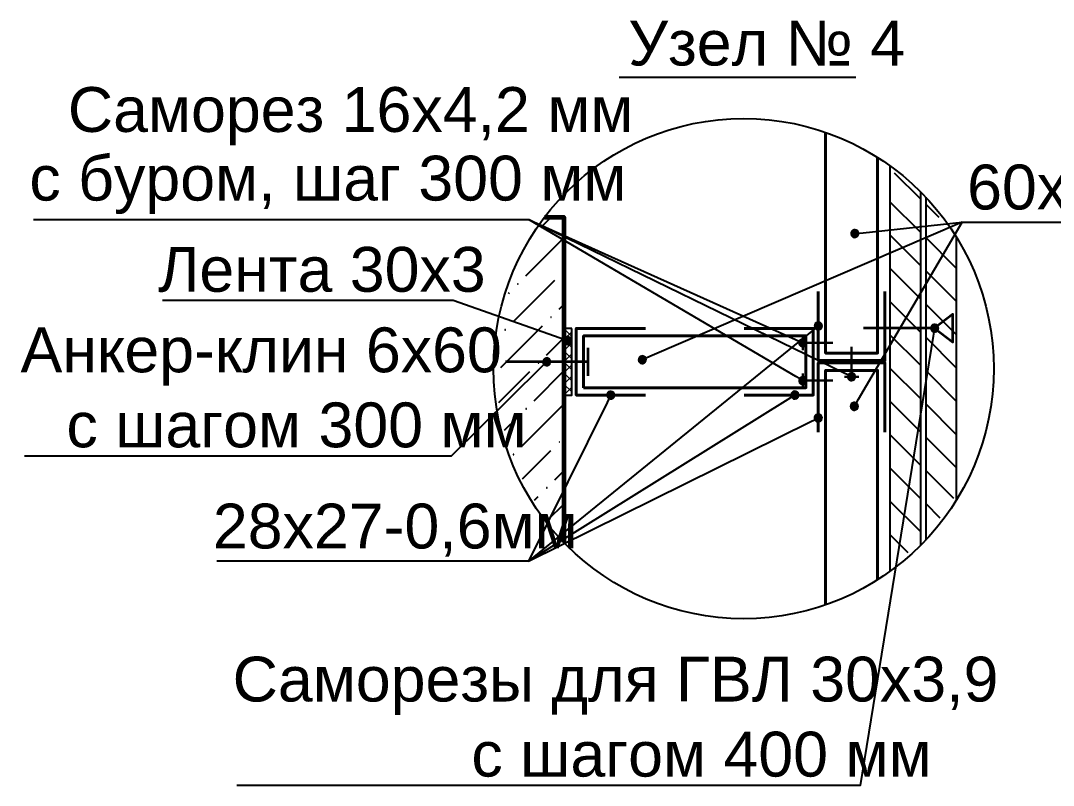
# Model space of a CAD drawing. Header units: millimetres. Extents: x 0 to 146, y 0 to 23.
# Drawn here: x 43.252 to 46.705, y 6.219 to 8.776 of the extents above; entities that cross this region are included whole.
import ezdxf

# ---------------------------------------------------------------- set-up
doc = ezdxf.new("R2010")
doc.units = ezdxf.units.MM
doc.layers.add('PDF _0', color=7, linetype='Continuous')
doc.layers.add('PDF _Текст', color=7, linetype='Continuous')
doc.styles.add('PDF GOST Common-Identity-H', font='arial.ttf')

msp = doc.modelspace()

# ---------------------------------------------------------------- linework, layer by layer
at = {"layer": 'PDF _0', "lineweight": 25}
for points in [[(45.2531, 8.5868), (46.0442, 8.5868)], [(46.1584, 8.2907), (46.1584, 6.9339)], [(46.2616, 8.1785), (46.1743, 8.2658)], [(46.2616, 7.0219), (46.2616, 8.2027)], [(46.2781, 8.1857), (46.2781, 7.0389)], [(46.2616, 8.0673), (46.1584, 8.1705)], [(46.3228, 8.1173), (46.2781, 8.162)], [(44.9913, 8.0838), (45.0258, 8.1183)], [(46.018, 7.5911), (46.0056, 7.5971), (44.9519, 8.1097), (44.9244, 8.1097), (43.2947, 8.1097)], [(45.8556, 7.579), (45.8438, 7.586), (44.9519, 8.1097), (45.8424, 7.7096), (45.8549, 7.704)], [(44.9408, 7.9221), (45.0682, 8.0495)], [(46.2616, 7.956), (46.1584, 8.0593)], [(46.3814, 7.9475), (46.2781, 8.0508)], [(46.3814, 7.1736), (46.3814, 8.051)], [(46.2616, 7.8448), (46.1584, 7.948)], [(44.8991, 7.7691), (45.0381, 7.9082)], [(46.3814, 7.8363), (46.2781, 7.9395)], [(44.8827, 7.864), (44.8852, 7.8664)], [(45.052, 7.8108), (45.0682, 7.827)], [(46.2616, 7.7335), (46.1584, 7.8368)], [(46.3814, 7.725), (46.2781, 7.8283)], [(44.8574, 7.6161), (44.9964, 7.7552)], [(46.3057, 7.7339), (46.3035, 7.7203), (46.0594, 6.2186), (46.0318, 6.2186), (43.9744, 6.2186)], [(45.0103, 7.6578), (45.0682, 7.7157)], [(46.2616, 7.6223), (46.1584, 7.7255)], [(46.3814, 7.6138), (46.2781, 7.717)], [(45.0011, 7.6255), (44.9913, 7.6159), (44.6915, 7.3197), (44.664, 7.3197), (43.2651, 7.3197)], [(44.8513, 7.4988), (44.9547, 7.6022)], [(44.9686, 7.5049), (45.0682, 7.6045)], [(46.2616, 7.511), (46.1584, 7.6143)], [(46.3814, 7.5025), (46.2781, 7.6058)], [(46.2616, 7.3998), (46.1584, 7.503)], [(46.3814, 7.3913), (46.2781, 7.4945)], [(44.9269, 7.3519), (45.0659, 7.491)], [(44.8696, 7.4059), (44.913, 7.4493)], [(46.2616, 7.2885), (46.1584, 7.3918)], [(46.3814, 7.28), (46.2781, 7.3833)], [(44.9302, 7.2439), (45.0242, 7.338)], [(45.0381, 7.2407), (45.0682, 7.2707)], [(46.2616, 7.1773), (46.1584, 7.2805)], [(46.3719, 7.1782), (46.2781, 7.272)], [(44.9702, 7.1727), (44.9825, 7.185)], [(45.0159, 7.1072), (45.0682, 7.1595)], [(46.2616, 7.066), (46.1584, 7.1693)], [(46.3266, 7.1122), (46.2781, 7.1608)], [(45.0671, 7.0471), (45.0682, 7.0482)], [(46.2198, 6.9966), (46.1584, 7.058)]]:
    msp.add_lwpolyline(points, dxfattribs=at)
at = {"layer": 'PDF _0', "color": 5, "lineweight": 40}
for points in [[(46.1171, 8.3186), (46.1171, 7.6641), (45.9436, 7.6641), (45.9436, 8.4023)], [(45.9436, 6.8223), (45.9436, 7.6063), (46.1171, 7.6063), (46.1171, 6.9059)]]:
    msp.add_lwpolyline(points, dxfattribs=at)
at = {"layer": 'PDF _0', "lineweight": 60}
msp.add_lwpolyline([(45.0035, 8.1183), (45.0682, 8.1183), (45.0682, 7.0309)], dxfattribs=at)
at = {"layer": 'PDF _0', "color": 5, "lineweight": 25}
for points in [[(46.0549, 8.0654), (46.0686, 8.0668), (46.3999, 8.1023), (45.356, 7.653), (45.3433, 7.6475)], [(46.0462, 7.498), (46.0532, 7.5099), (46.3999, 8.1023), (46.4274, 8.1023), (47.4419, 8.1023)]]:
    msp.add_lwpolyline(points, dxfattribs=at)
at = {"layer": 'PDF _0', "color": 5, "lineweight": 0}
for points in [[(46.0278, 8.0672), (46.0275, 8.0624), (46.0412, 8.0639)], [(46.0275, 8.0624), (46.0288, 8.0578), (46.0412, 8.0639)], [(46.0298, 8.0716), (46.0278, 8.0672), (46.0412, 8.0639)], [(46.0288, 8.0578), (46.0317, 8.054), (46.0412, 8.0639)], [(46.0331, 8.075), (46.0298, 8.0716), (46.0412, 8.0639)], [(46.0317, 8.054), (46.0356, 8.0513), (46.0412, 8.0639)], [(46.0374, 8.0771), (46.0331, 8.075), (46.0412, 8.0639)], [(46.0356, 8.0513), (46.0403, 8.0502), (46.0412, 8.0639)], [(46.0421, 8.0776), (46.0374, 8.0771), (46.0412, 8.0639)], [(46.0403, 8.0502), (46.045, 8.0507), (46.0412, 8.0639)], [(46.0468, 8.0765), (46.0421, 8.0776), (46.0412, 8.0639)], [(46.0507, 8.0738), (46.0468, 8.0765), (46.0412, 8.0639)], [(46.0536, 8.0699), (46.0507, 8.0738), (46.0412, 8.0639)], [(46.0549, 8.0654), (46.0536, 8.0699), (46.0412, 8.0639)], [(46.0546, 8.0606), (46.0549, 8.0654), (46.0412, 8.0639)], [(46.045, 8.0507), (46.0493, 8.0528), (46.0412, 8.0639)], [(46.0493, 8.0528), (46.0526, 8.0562), (46.0412, 8.0639)], [(46.0526, 8.0562), (46.0546, 8.0606), (46.0412, 8.0639)], [(45.3175, 7.6461), (45.3169, 7.6413), (45.3307, 7.6421)], [(45.3169, 7.6413), (45.318, 7.6366), (45.3307, 7.6421)], [(45.3196, 7.6503), (45.3175, 7.6461), (45.3307, 7.6421)], [(45.318, 7.6366), (45.3206, 7.6327), (45.3307, 7.6421)], [(45.3231, 7.6536), (45.3196, 7.6503), (45.3307, 7.6421)], [(45.3206, 7.6327), (45.3245, 7.6298), (45.3307, 7.6421)], [(45.3275, 7.6555), (45.3231, 7.6536), (45.3307, 7.6421)], [(45.3245, 7.6298), (45.3291, 7.6284), (45.3307, 7.6421)], [(45.3323, 7.6558), (45.3275, 7.6555), (45.3307, 7.6421)], [(45.3291, 7.6284), (45.3338, 7.6287), (45.3307, 7.6421)], [(45.3369, 7.6544), (45.3323, 7.6558), (45.3307, 7.6421)], [(45.3407, 7.6515), (45.3369, 7.6544), (45.3307, 7.6421)], [(45.3433, 7.6475), (45.3407, 7.6515), (45.3307, 7.6421)], [(45.3444, 7.6429), (45.3433, 7.6475), (45.3307, 7.6421)], [(45.3438, 7.6381), (45.3444, 7.6429), (45.3307, 7.6421)], [(45.3338, 7.6287), (45.3382, 7.6306), (45.3307, 7.6421)], [(45.3382, 7.6306), (45.3417, 7.6339), (45.3307, 7.6421)], [(45.3417, 7.6339), (45.3438, 7.6381), (45.3307, 7.6421)], [(46.0288, 7.4951), (46.0263, 7.4909), (46.0392, 7.4862)], [(46.0324, 7.4981), (46.0288, 7.4951), (46.0392, 7.4862)], [(46.0369, 7.4997), (46.0324, 7.4981), (46.0392, 7.4862)], [(46.0417, 7.4997), (46.0369, 7.4997), (46.0392, 7.4862)], [(46.0462, 7.498), (46.0417, 7.4997), (46.0392, 7.4862)], [(46.0498, 7.4949), (46.0462, 7.498), (46.0392, 7.4862)], [(46.0522, 7.4908), (46.0498, 7.4949), (46.0392, 7.4862)], [(46.0263, 7.4909), (46.0255, 7.4862), (46.0392, 7.4862)], [(46.0255, 7.4862), (46.0263, 7.4815), (46.0392, 7.4862)], [(46.0263, 7.4815), (46.0286, 7.4774), (46.0392, 7.4862)], [(46.0286, 7.4774), (46.0323, 7.4743), (46.0392, 7.4862)], [(46.0323, 7.4743), (46.0368, 7.4726), (46.0392, 7.4862)], [(46.0368, 7.4726), (46.0416, 7.4726), (46.0392, 7.4862)], [(46.053, 7.4861), (46.0522, 7.4908), (46.0392, 7.4862)], [(46.0416, 7.4726), (46.0461, 7.4742), (46.0392, 7.4862)], [(46.0461, 7.4742), (46.0497, 7.4772), (46.0392, 7.4862)], [(46.0497, 7.4772), (46.0522, 7.4814), (46.0392, 7.4862)], [(46.0522, 7.4814), (46.053, 7.4861), (46.0392, 7.4862)]]:
    msp.add_lwpolyline(points, close=True, dxfattribs=at)
at = {"layer": 'PDF _0', "lineweight": 5}
for points in [[(45.0659, 7.936), (45.0679, 7.936), (45.0679, 7.938), (45.0659, 7.938)], [(44.913, 7.8943), (44.915, 7.8943), (44.915, 7.8963), (44.913, 7.8963)], [(45.0242, 7.783), (45.0262, 7.783), (45.0262, 7.785), (45.0242, 7.785)], [(44.8713, 7.7413), (44.8733, 7.7413), (44.8733, 7.7433), (44.8713, 7.7433)], [(44.9825, 7.63), (44.9845, 7.63), (44.9845, 7.632), (44.9825, 7.632)], [(44.9408, 7.4771), (44.9428, 7.4771), (44.9428, 7.4791), (44.9408, 7.4791)], [(45.052, 7.3658), (45.054, 7.3658), (45.054, 7.3678), (45.052, 7.3678)], [(44.8991, 7.3241), (44.9011, 7.3241), (44.9011, 7.3261), (44.8991, 7.3261)], [(45.0103, 7.2128), (45.0123, 7.2128), (45.0123, 7.2148), (45.0103, 7.2148)]]:
    msp.add_lwpolyline(points, close=True, dxfattribs=at)
at = {"layer": 'PDF _0', "color": 6, "lineweight": 25}
msp.add_lwpolyline([(45.0692, 7.7099), (45.0562, 7.7145), (44.6978, 7.8399), (44.6703, 7.8399), (43.7257, 7.8399)], dxfattribs=at)
at = {"layer": 'PDF _0', "color": 1, "lineweight": 40}
for points in [[(45.9189, 7.8706), (45.9189, 7.6393), (46.1419, 7.6393), (46.1419, 7.8706)], [(45.3407, 7.5237), (45.1095, 7.5237), (45.1095, 7.7467), (45.3407, 7.7467)], [(45.6711, 7.5237), (45.9023, 7.5237), (45.9023, 7.7467), (45.6711, 7.7467)], [(45.9189, 7.3998), (45.9189, 7.6311), (46.1419, 7.6311), (46.1419, 7.3998)]]:
    msp.add_lwpolyline(points, dxfattribs=at)
at = {"layer": 'PDF _0', "lineweight": 35}
for points in [[(46.3079, 7.7475), (46.3693, 7.7008), (46.3693, 7.7941), (46.3079, 7.7475), (46.0706, 7.7475)], [(45.1489, 7.6818), (45.1489, 7.5886)], [(45.1489, 7.6352), (44.8728, 7.6352)]]:
    msp.add_lwpolyline(points, dxfattribs=at)
at = {"layer": 'PDF _0', "color": 1, "lineweight": 25}
for points in [[(45.9082, 7.7463), (45.8975, 7.7376), (44.9502, 6.9685), (44.9226, 6.9685), (43.9082, 6.9685)], [(45.829, 7.5164), (45.8173, 7.5091), (44.9502, 6.9685)], [(45.219, 7.5114), (45.2129, 7.499), (44.9502, 6.9685), (45.8942, 7.4351), (45.9065, 7.4412)]]:
    msp.add_lwpolyline(points, dxfattribs=at)
at = {"layer": 'PDF _0', "lineweight": 25}
msp.add_lwpolyline([(45.0949, 7.7467), (45.0682, 7.7467), (45.0682, 7.5237), (45.0949, 7.5237)], close=True, dxfattribs=at)
at = {"layer": 'PDF _0', "color": 6, "lineweight": 20}
for points in [[(45.0949, 7.7195), (45.0682, 7.7462), (45.0687, 7.7467)], [(45.0949, 7.6824), (45.0682, 7.7091), (45.0949, 7.7358)], [(45.0949, 7.6453), (45.0682, 7.672), (45.0949, 7.6988)], [(45.0949, 7.6082), (45.0682, 7.635), (45.0949, 7.6617)], [(45.0949, 7.5712), (45.0682, 7.5979), (45.0949, 7.6246)], [(45.0949, 7.5341), (45.0682, 7.5608), (45.0949, 7.5875)], [(45.0682, 7.5237), (45.0949, 7.5504)]]:
    msp.add_lwpolyline(points, dxfattribs=at)
at = {"layer": 'PDF _0', "color": 1, "lineweight": 0}
for points in [[(45.906, 7.7599), (45.9051, 7.7552), (45.9189, 7.755)], [(45.9051, 7.7552), (45.9059, 7.7505), (45.9189, 7.755)], [(45.9059, 7.7505), (45.9082, 7.7463), (45.9189, 7.755)], [(45.9085, 7.764), (45.906, 7.7599), (45.9189, 7.755)], [(45.9082, 7.7463), (45.9118, 7.7431), (45.9189, 7.755)], [(45.9122, 7.767), (45.9085, 7.764), (45.9189, 7.755)], [(45.9118, 7.7431), (45.9163, 7.7414), (45.9189, 7.755)], [(45.9167, 7.7685), (45.9122, 7.767), (45.9189, 7.755)], [(45.9163, 7.7414), (45.921, 7.7414), (45.9189, 7.755)], [(45.9215, 7.7685), (45.9167, 7.7685), (45.9189, 7.755)], [(45.9259, 7.7668), (45.9215, 7.7685), (45.9189, 7.755)], [(45.9296, 7.7636), (45.9259, 7.7668), (45.9189, 7.755)], [(45.9319, 7.7595), (45.9296, 7.7636), (45.9189, 7.755)], [(45.9326, 7.7547), (45.9319, 7.7595), (45.9189, 7.755)], [(45.921, 7.7414), (45.9256, 7.7429), (45.9189, 7.755)], [(45.9256, 7.7429), (45.9293, 7.7459), (45.9189, 7.755)], [(45.9293, 7.7459), (45.9317, 7.75), (45.9189, 7.755)], [(45.9317, 7.75), (45.9326, 7.7547), (45.9189, 7.755)], [(45.214, 7.5319), (45.2119, 7.5276), (45.2251, 7.5237)], [(45.2175, 7.5352), (45.214, 7.5319), (45.2251, 7.5237)], [(45.2219, 7.5371), (45.2175, 7.5352), (45.2251, 7.5237)], [(45.2266, 7.5374), (45.2219, 7.5371), (45.2251, 7.5237)], [(45.2312, 7.536), (45.2266, 7.5374), (45.2251, 7.5237)], [(45.2351, 7.5332), (45.2312, 7.536), (45.2251, 7.5237)], [(45.2377, 7.5292), (45.2351, 7.5332), (45.2251, 7.5237)], [(45.2389, 7.5246), (45.2377, 7.5292), (45.2251, 7.5237)], [(45.8285, 7.5302), (45.827, 7.5256), (45.8407, 7.5237)], [(45.8315, 7.5339), (45.8285, 7.5302), (45.8407, 7.5237)], [(45.8355, 7.5365), (45.8315, 7.5339), (45.8407, 7.5237)], [(45.8402, 7.5375), (45.8355, 7.5365), (45.8407, 7.5237)], [(45.8449, 7.5368), (45.8402, 7.5375), (45.8407, 7.5237)], [(45.8492, 7.5345), (45.8449, 7.5368), (45.8407, 7.5237)], [(45.8524, 7.531), (45.8492, 7.5345), (45.8407, 7.5237)], [(45.8541, 7.5266), (45.8524, 7.531), (45.8407, 7.5237)], [(45.2119, 7.5276), (45.2114, 7.5228), (45.2251, 7.5237)], [(45.2114, 7.5228), (45.2125, 7.5182), (45.2251, 7.5237)], [(45.2125, 7.5182), (45.2152, 7.5142), (45.2251, 7.5237)], [(45.2152, 7.5142), (45.219, 7.5114), (45.2251, 7.5237)], [(45.219, 7.5114), (45.2236, 7.51), (45.2251, 7.5237)], [(45.2236, 7.51), (45.2284, 7.5103), (45.2251, 7.5237)], [(45.2383, 7.5198), (45.2389, 7.5246), (45.2251, 7.5237)], [(45.2284, 7.5103), (45.2327, 7.5122), (45.2251, 7.5237)], [(45.2327, 7.5122), (45.2362, 7.5155), (45.2251, 7.5237)], [(45.2362, 7.5155), (45.2383, 7.5198), (45.2251, 7.5237)], [(45.827, 7.5256), (45.8272, 7.5209), (45.8407, 7.5237)], [(45.8272, 7.5209), (45.829, 7.5164), (45.8407, 7.5237)], [(45.829, 7.5164), (45.8322, 7.5129), (45.8407, 7.5237)], [(45.8322, 7.5129), (45.8364, 7.5106), (45.8407, 7.5237)], [(45.8364, 7.5106), (45.8411, 7.5099), (45.8407, 7.5237)], [(45.8543, 7.5218), (45.8541, 7.5266), (45.8407, 7.5237)], [(45.8411, 7.5099), (45.8458, 7.5109), (45.8407, 7.5237)], [(45.8458, 7.5109), (45.8499, 7.5135), (45.8407, 7.5237)], [(45.8499, 7.5135), (45.8528, 7.5172), (45.8407, 7.5237)], [(45.8528, 7.5172), (45.8543, 7.5218), (45.8407, 7.5237)], [(45.915, 7.4605), (45.9107, 7.4584), (45.9189, 7.4473)], [(45.9198, 7.4611), (45.915, 7.4605), (45.9189, 7.4473)], [(45.9244, 7.4599), (45.9198, 7.4611), (45.9189, 7.4473)], [(45.9284, 7.4573), (45.9244, 7.4599), (45.9189, 7.4473)], [(45.9055, 7.4506), (45.9052, 7.4458), (45.9189, 7.4473)], [(45.9052, 7.4458), (45.9065, 7.4412), (45.9189, 7.4473)], [(45.9074, 7.455), (45.9055, 7.4506), (45.9189, 7.4473)], [(45.9065, 7.4412), (45.9094, 7.4374), (45.9189, 7.4473)], [(45.9107, 7.4584), (45.9074, 7.455), (45.9189, 7.4473)], [(45.9094, 7.4374), (45.9133, 7.4347), (45.9189, 7.4473)], [(45.9133, 7.4347), (45.918, 7.4336), (45.9189, 7.4473)], [(45.918, 7.4336), (45.9227, 7.4341), (45.9189, 7.4473)], [(45.9312, 7.4534), (45.9284, 7.4573), (45.9189, 7.4473)], [(45.9325, 7.4488), (45.9312, 7.4534), (45.9189, 7.4473)], [(45.9322, 7.4441), (45.9325, 7.4488), (45.9189, 7.4473)], [(45.9227, 7.4341), (45.927, 7.4362), (45.9189, 7.4473)], [(45.927, 7.4362), (45.9303, 7.4397), (45.9189, 7.4473)], [(45.9303, 7.4397), (45.9322, 7.4441), (45.9189, 7.4473)]]:
    msp.add_lwpolyline(points, close=True, dxfattribs=at)
at = {"layer": 'PDF _0', "lineweight": 0}
for points in [[(46.2949, 7.752), (46.2942, 7.7473), (46.3079, 7.7475)], [(46.2942, 7.7473), (46.2951, 7.7426), (46.3079, 7.7475)], [(46.2973, 7.7562), (46.2949, 7.752), (46.3079, 7.7475)], [(46.2951, 7.7426), (46.2975, 7.7385), (46.3079, 7.7475)], [(46.3009, 7.7593), (46.2973, 7.7562), (46.3079, 7.7475)], [(46.2975, 7.7385), (46.3012, 7.7355), (46.3079, 7.7475)], [(46.3054, 7.761), (46.3009, 7.7593), (46.3079, 7.7475)], [(46.3012, 7.7355), (46.3057, 7.7339), (46.3079, 7.7475)], [(46.3101, 7.7611), (46.3054, 7.761), (46.3079, 7.7475)], [(46.3057, 7.7339), (46.3105, 7.7339), (46.3079, 7.7475)], [(46.3146, 7.7595), (46.3101, 7.7611), (46.3079, 7.7475)], [(46.3184, 7.7565), (46.3146, 7.7595), (46.3079, 7.7475)], [(46.3208, 7.7523), (46.3184, 7.7565), (46.3079, 7.7475)], [(46.3217, 7.7477), (46.3208, 7.7523), (46.3079, 7.7475)], [(46.3209, 7.7429), (46.3217, 7.7477), (46.3079, 7.7475)], [(46.3105, 7.7339), (46.315, 7.7356), (46.3079, 7.7475)], [(46.315, 7.7356), (46.3186, 7.7388), (46.3079, 7.7475)], [(46.3186, 7.7388), (46.3209, 7.7429), (46.3079, 7.7475)], [(45.8549, 7.704), (45.8538, 7.6994), (45.8675, 7.6984)], [(45.8576, 7.708), (45.8549, 7.704), (45.8675, 7.6984)], [(45.8615, 7.7108), (45.8576, 7.708), (45.8675, 7.6984)], [(45.8661, 7.7121), (45.8615, 7.7108), (45.8675, 7.6984)], [(45.8709, 7.7117), (45.8661, 7.7121), (45.8675, 7.6984)], [(45.8752, 7.7097), (45.8709, 7.7117), (45.8675, 7.6984)], [(45.8787, 7.7064), (45.8752, 7.7097), (45.8675, 7.6984)], [(45.8807, 7.7021), (45.8787, 7.7064), (45.8675, 7.6984)], [(45.8812, 7.6974), (45.8807, 7.7021), (45.8675, 7.6984)], [(45.8538, 7.6994), (45.8543, 7.6946), (45.8675, 7.6984)], [(45.8543, 7.6946), (45.8563, 7.6903), (45.8675, 7.6984)], [(45.8563, 7.6903), (45.8598, 7.687), (45.8675, 7.6984)], [(45.8598, 7.687), (45.8641, 7.685), (45.8675, 7.6984)], [(45.8641, 7.685), (45.8689, 7.6847), (45.8675, 7.6984)], [(45.8689, 7.6847), (45.8735, 7.686), (45.8675, 7.6984)], [(45.8735, 7.686), (45.8774, 7.6888), (45.8675, 7.6984)], [(45.8774, 7.6888), (45.8801, 7.6927), (45.8675, 7.6984)], [(45.8801, 7.6927), (45.8812, 7.6974), (45.8675, 7.6984)], [(44.9976, 7.6388), (44.9972, 7.6341), (45.0109, 7.6352)], [(44.9972, 7.6341), (44.9984, 7.6295), (45.0109, 7.6352)], [(44.9996, 7.6432), (44.9976, 7.6388), (45.0109, 7.6352)], [(44.9984, 7.6295), (45.0011, 7.6255), (45.0109, 7.6352)], [(45.003, 7.6465), (44.9996, 7.6432), (45.0109, 7.6352)], [(45.0011, 7.6255), (45.005, 7.6228), (45.0109, 7.6352)], [(45.0074, 7.6485), (45.003, 7.6465), (45.0109, 7.6352)], [(45.005, 7.6228), (45.0096, 7.6215), (45.0109, 7.6352)], [(45.0122, 7.6489), (45.0074, 7.6485), (45.0109, 7.6352)], [(45.0096, 7.6215), (45.0144, 7.6219), (45.0109, 7.6352)], [(45.0168, 7.6476), (45.0122, 7.6489), (45.0109, 7.6352)], [(45.0207, 7.6449), (45.0168, 7.6476), (45.0109, 7.6352)], [(45.0234, 7.6409), (45.0207, 7.6449), (45.0109, 7.6352)], [(45.0246, 7.6363), (45.0234, 7.6409), (45.0109, 7.6352)], [(45.0241, 7.6316), (45.0246, 7.6363), (45.0109, 7.6352)], [(45.0144, 7.6219), (45.0187, 7.6239), (45.0109, 7.6352)], [(45.0187, 7.6239), (45.0221, 7.6272), (45.0109, 7.6352)], [(45.0221, 7.6272), (45.0241, 7.6316), (45.0109, 7.6352)], [(46.0248, 7.5976), (46.0208, 7.5949), (46.0304, 7.585)], [(46.0294, 7.5988), (46.0248, 7.5976), (46.0304, 7.585)], [(46.0341, 7.5983), (46.0294, 7.5988), (46.0304, 7.585)], [(46.0384, 7.5962), (46.0341, 7.5983), (46.0304, 7.585)], [(45.854, 7.5745), (45.8539, 7.5697), (45.8675, 7.572)], [(45.8539, 7.5697), (45.8555, 7.5652), (45.8675, 7.572)], [(45.8556, 7.579), (45.854, 7.5745), (45.8675, 7.572)], [(45.8555, 7.5652), (45.8586, 7.5616), (45.8675, 7.572)], [(45.8587, 7.5826), (45.8556, 7.579), (45.8675, 7.572)], [(45.8586, 7.5616), (45.8627, 7.5591), (45.8675, 7.572)], [(45.8629, 7.585), (45.8587, 7.5826), (45.8675, 7.572)], [(45.8627, 7.5591), (45.8674, 7.5583), (45.8675, 7.572)], [(45.8676, 7.5858), (45.8629, 7.585), (45.8675, 7.572)], [(45.8674, 7.5583), (45.8721, 7.5591), (45.8675, 7.572)], [(45.8723, 7.5849), (45.8676, 7.5858), (45.8675, 7.572)], [(45.8764, 7.5825), (45.8723, 7.5849), (45.8675, 7.572)], [(45.8795, 7.5788), (45.8764, 7.5825), (45.8675, 7.572)], [(45.8811, 7.5743), (45.8795, 7.5788), (45.8675, 7.572)], [(45.881, 7.5695), (45.8811, 7.5743), (45.8675, 7.572)], [(45.8721, 7.5591), (45.8763, 7.5614), (45.8675, 7.572)], [(45.8763, 7.5614), (45.8794, 7.5651), (45.8675, 7.572)], [(45.8794, 7.5651), (45.881, 7.5695), (45.8675, 7.572)], [(46.018, 7.5911), (46.0167, 7.5865), (46.0304, 7.585)], [(46.0167, 7.5865), (46.017, 7.5817), (46.0304, 7.585)], [(46.017, 7.5817), (46.019, 7.5773), (46.0304, 7.585)], [(46.0208, 7.5949), (46.018, 7.5911), (46.0304, 7.585)], [(46.019, 7.5773), (46.0223, 7.5739), (46.0304, 7.585)], [(46.0223, 7.5739), (46.0266, 7.5718), (46.0304, 7.585)], [(46.0266, 7.5718), (46.0313, 7.5713), (46.0304, 7.585)], [(46.0418, 7.5927), (46.0384, 7.5962), (46.0304, 7.585)], [(46.0437, 7.5884), (46.0418, 7.5927), (46.0304, 7.585)], [(46.0441, 7.5836), (46.0437, 7.5884), (46.0304, 7.585)], [(46.0313, 7.5713), (46.036, 7.5725), (46.0304, 7.585)], [(46.036, 7.5725), (46.0399, 7.5751), (46.0304, 7.585)], [(46.0399, 7.5751), (46.0427, 7.579), (46.0304, 7.585)], [(46.0427, 7.579), (46.0441, 7.5836), (46.0304, 7.585)]]:
    msp.add_lwpolyline(points, close=True, dxfattribs=at)
at = {"layer": 'PDF _0', "color": 6, "lineweight": 0}
for points in [[(45.0692, 7.7099), (45.0684, 7.7052), (45.0822, 7.7054)], [(45.0684, 7.7052), (45.0693, 7.7005), (45.0822, 7.7054)], [(45.0716, 7.7141), (45.0692, 7.7099), (45.0822, 7.7054)], [(45.0693, 7.7005), (45.0718, 7.6964), (45.0822, 7.7054)], [(45.0752, 7.7172), (45.0716, 7.7141), (45.0822, 7.7054)], [(45.0718, 7.6964), (45.0755, 7.6934), (45.0822, 7.7054)], [(45.0796, 7.7189), (45.0752, 7.7172), (45.0822, 7.7054)], [(45.0755, 7.6934), (45.08, 7.6918), (45.0822, 7.7054)], [(45.0844, 7.719), (45.0796, 7.7189), (45.0822, 7.7054)], [(45.08, 7.6918), (45.0848, 7.6919), (45.0822, 7.7054)], [(45.0889, 7.7174), (45.0844, 7.719), (45.0822, 7.7054)], [(45.0926, 7.7144), (45.0889, 7.7174), (45.0822, 7.7054)], [(45.0951, 7.7102), (45.0926, 7.7144), (45.0822, 7.7054)], [(45.096, 7.7056), (45.0951, 7.7102), (45.0822, 7.7054)], [(45.0952, 7.7008), (45.096, 7.7056), (45.0822, 7.7054)], [(45.0848, 7.6919), (45.0892, 7.6935), (45.0822, 7.7054)], [(45.0892, 7.6935), (45.0929, 7.6967), (45.0822, 7.7054)], [(45.0929, 7.6967), (45.0952, 7.7008), (45.0822, 7.7054)]]:
    msp.add_lwpolyline(points, close=True, dxfattribs=at)
at = {"layer": 'PDF _0', "color": 5, "lineweight": 40}
msp.add_lwpolyline([(45.1343, 7.5485), (45.8776, 7.5485), (45.8776, 7.7219), (45.1343, 7.7219)], close=True, dxfattribs=at)
at = {"layer": 'PDF _0', "lineweight": 30}
for points in [[(45.8675, 7.6741), (45.8675, 7.7226)], [(45.8675, 7.6984), (45.9677, 7.6984)], [(46.0304, 7.585), (46.0304, 7.6853)], [(45.8675, 7.5963), (45.8675, 7.5478)], [(45.8675, 7.572), (45.9677, 7.572)], [(46.0546, 7.585), (46.0061, 7.585)]]:
    msp.add_lwpolyline(points, dxfattribs=at)
at = {"layer": 'PDF _0', "lineweight": 25}
msp.add_circle((45.6693, 7.6123), 0.8363, dxfattribs=at)
at = {"layer": 'PDF _0', "color": 5, "lineweight": 25, "transparency": 33554559}
for points in [[(46.0278, 8.0672), (46.0275, 8.0624), (46.0412, 8.0639)], [(46.0275, 8.0624), (46.0288, 8.0578), (46.0412, 8.0639)], [(46.0298, 8.0716), (46.0278, 8.0672), (46.0412, 8.0639)], [(46.0288, 8.0578), (46.0317, 8.054), (46.0412, 8.0639)], [(46.0331, 8.075), (46.0298, 8.0716), (46.0412, 8.0639)], [(46.0317, 8.054), (46.0356, 8.0513), (46.0412, 8.0639)], [(46.0374, 8.0771), (46.0331, 8.075), (46.0412, 8.0639)], [(46.0356, 8.0513), (46.0403, 8.0502), (46.0412, 8.0639)], [(46.0421, 8.0776), (46.0374, 8.0771), (46.0412, 8.0639)], [(46.0403, 8.0502), (46.045, 8.0507), (46.0412, 8.0639)], [(46.0468, 8.0765), (46.0421, 8.0776), (46.0412, 8.0639)], [(46.0507, 8.0738), (46.0468, 8.0765), (46.0412, 8.0639)], [(46.0536, 8.0699), (46.0507, 8.0738), (46.0412, 8.0639)], [(46.0549, 8.0654), (46.0536, 8.0699), (46.0412, 8.0639)], [(46.0546, 8.0606), (46.0549, 8.0654), (46.0412, 8.0639)], [(46.045, 8.0507), (46.0493, 8.0528), (46.0412, 8.0639)], [(46.0493, 8.0528), (46.0526, 8.0562), (46.0412, 8.0639)], [(46.0526, 8.0562), (46.0546, 8.0606), (46.0412, 8.0639)], [(45.3175, 7.6461), (45.3169, 7.6413), (45.3307, 7.6421)], [(45.3169, 7.6413), (45.318, 7.6366), (45.3307, 7.6421)], [(45.3196, 7.6503), (45.3175, 7.6461), (45.3307, 7.6421)], [(45.318, 7.6366), (45.3206, 7.6327), (45.3307, 7.6421)], [(45.3231, 7.6536), (45.3196, 7.6503), (45.3307, 7.6421)], [(45.3206, 7.6327), (45.3245, 7.6298), (45.3307, 7.6421)], [(45.3275, 7.6555), (45.3231, 7.6536), (45.3307, 7.6421)], [(45.3245, 7.6298), (45.3291, 7.6284), (45.3307, 7.6421)], [(45.3323, 7.6558), (45.3275, 7.6555), (45.3307, 7.6421)], [(45.3291, 7.6284), (45.3338, 7.6287), (45.3307, 7.6421)], [(45.3369, 7.6544), (45.3323, 7.6558), (45.3307, 7.6421)], [(45.3407, 7.6515), (45.3369, 7.6544), (45.3307, 7.6421)], [(45.3433, 7.6475), (45.3407, 7.6515), (45.3307, 7.6421)], [(45.3444, 7.6429), (45.3433, 7.6475), (45.3307, 7.6421)], [(45.3438, 7.6381), (45.3444, 7.6429), (45.3307, 7.6421)], [(45.3338, 7.6287), (45.3382, 7.6306), (45.3307, 7.6421)], [(45.3382, 7.6306), (45.3417, 7.6339), (45.3307, 7.6421)], [(45.3417, 7.6339), (45.3438, 7.6381), (45.3307, 7.6421)], [(46.0288, 7.4951), (46.0263, 7.4909), (46.0392, 7.4862)], [(46.0324, 7.4981), (46.0288, 7.4951), (46.0392, 7.4862)], [(46.0369, 7.4997), (46.0324, 7.4981), (46.0392, 7.4862)], [(46.0417, 7.4997), (46.0369, 7.4997), (46.0392, 7.4862)], [(46.0462, 7.498), (46.0417, 7.4997), (46.0392, 7.4862)], [(46.0498, 7.4949), (46.0462, 7.498), (46.0392, 7.4862)], [(46.0522, 7.4908), (46.0498, 7.4949), (46.0392, 7.4862)], [(46.0263, 7.4909), (46.0255, 7.4862), (46.0392, 7.4862)], [(46.0255, 7.4862), (46.0263, 7.4815), (46.0392, 7.4862)], [(46.0263, 7.4815), (46.0286, 7.4774), (46.0392, 7.4862)], [(46.0286, 7.4774), (46.0323, 7.4743), (46.0392, 7.4862)], [(46.0323, 7.4743), (46.0368, 7.4726), (46.0392, 7.4862)], [(46.0368, 7.4726), (46.0416, 7.4726), (46.0392, 7.4862)], [(46.053, 7.4861), (46.0522, 7.4908), (46.0392, 7.4862)], [(46.0416, 7.4726), (46.0461, 7.4742), (46.0392, 7.4862)], [(46.0461, 7.4742), (46.0497, 7.4772), (46.0392, 7.4862)], [(46.0497, 7.4772), (46.0522, 7.4814), (46.0392, 7.4862)], [(46.0522, 7.4814), (46.053, 7.4861), (46.0392, 7.4862)]]:
    msp.add_solid(points, dxfattribs=at)
at = {"layer": 'PDF _0', "color": 1, "lineweight": 25, "transparency": 33554559}
for points in [[(45.906, 7.7599), (45.9051, 7.7552), (45.9189, 7.755)], [(45.9051, 7.7552), (45.9059, 7.7505), (45.9189, 7.755)], [(45.9059, 7.7505), (45.9082, 7.7463), (45.9189, 7.755)], [(45.9085, 7.764), (45.906, 7.7599), (45.9189, 7.755)], [(45.9082, 7.7463), (45.9118, 7.7431), (45.9189, 7.755)], [(45.9122, 7.767), (45.9085, 7.764), (45.9189, 7.755)], [(45.9118, 7.7431), (45.9163, 7.7414), (45.9189, 7.755)], [(45.9167, 7.7685), (45.9122, 7.767), (45.9189, 7.755)], [(45.9163, 7.7414), (45.921, 7.7414), (45.9189, 7.755)], [(45.9215, 7.7685), (45.9167, 7.7685), (45.9189, 7.755)], [(45.9259, 7.7668), (45.9215, 7.7685), (45.9189, 7.755)], [(45.9296, 7.7636), (45.9259, 7.7668), (45.9189, 7.755)], [(45.9319, 7.7595), (45.9296, 7.7636), (45.9189, 7.755)], [(45.9326, 7.7547), (45.9319, 7.7595), (45.9189, 7.755)], [(45.921, 7.7414), (45.9256, 7.7429), (45.9189, 7.755)], [(45.9256, 7.7429), (45.9293, 7.7459), (45.9189, 7.755)], [(45.9293, 7.7459), (45.9317, 7.75), (45.9189, 7.755)], [(45.9317, 7.75), (45.9326, 7.7547), (45.9189, 7.755)], [(45.214, 7.5319), (45.2119, 7.5276), (45.2251, 7.5237)], [(45.2175, 7.5352), (45.214, 7.5319), (45.2251, 7.5237)], [(45.2219, 7.5371), (45.2175, 7.5352), (45.2251, 7.5237)], [(45.2266, 7.5374), (45.2219, 7.5371), (45.2251, 7.5237)], [(45.2312, 7.536), (45.2266, 7.5374), (45.2251, 7.5237)], [(45.2351, 7.5332), (45.2312, 7.536), (45.2251, 7.5237)], [(45.2377, 7.5292), (45.2351, 7.5332), (45.2251, 7.5237)], [(45.2389, 7.5246), (45.2377, 7.5292), (45.2251, 7.5237)], [(45.8285, 7.5302), (45.827, 7.5256), (45.8407, 7.5237)], [(45.8315, 7.5339), (45.8285, 7.5302), (45.8407, 7.5237)], [(45.8355, 7.5365), (45.8315, 7.5339), (45.8407, 7.5237)], [(45.8402, 7.5375), (45.8355, 7.5365), (45.8407, 7.5237)], [(45.8449, 7.5368), (45.8402, 7.5375), (45.8407, 7.5237)], [(45.8492, 7.5345), (45.8449, 7.5368), (45.8407, 7.5237)], [(45.8524, 7.531), (45.8492, 7.5345), (45.8407, 7.5237)], [(45.8541, 7.5266), (45.8524, 7.531), (45.8407, 7.5237)], [(45.2119, 7.5276), (45.2114, 7.5228), (45.2251, 7.5237)], [(45.2114, 7.5228), (45.2125, 7.5182), (45.2251, 7.5237)], [(45.2125, 7.5182), (45.2152, 7.5142), (45.2251, 7.5237)], [(45.2152, 7.5142), (45.219, 7.5114), (45.2251, 7.5237)], [(45.219, 7.5114), (45.2236, 7.51), (45.2251, 7.5237)], [(45.2236, 7.51), (45.2284, 7.5103), (45.2251, 7.5237)], [(45.2383, 7.5198), (45.2389, 7.5246), (45.2251, 7.5237)], [(45.2284, 7.5103), (45.2327, 7.5122), (45.2251, 7.5237)], [(45.2327, 7.5122), (45.2362, 7.5155), (45.2251, 7.5237)], [(45.2362, 7.5155), (45.2383, 7.5198), (45.2251, 7.5237)], [(45.827, 7.5256), (45.8272, 7.5209), (45.8407, 7.5237)], [(45.8272, 7.5209), (45.829, 7.5164), (45.8407, 7.5237)], [(45.829, 7.5164), (45.8322, 7.5129), (45.8407, 7.5237)], [(45.8322, 7.5129), (45.8364, 7.5106), (45.8407, 7.5237)], [(45.8364, 7.5106), (45.8411, 7.5099), (45.8407, 7.5237)], [(45.8543, 7.5218), (45.8541, 7.5266), (45.8407, 7.5237)], [(45.8411, 7.5099), (45.8458, 7.5109), (45.8407, 7.5237)], [(45.8458, 7.5109), (45.8499, 7.5135), (45.8407, 7.5237)], [(45.8499, 7.5135), (45.8528, 7.5172), (45.8407, 7.5237)], [(45.8528, 7.5172), (45.8543, 7.5218), (45.8407, 7.5237)], [(45.915, 7.4605), (45.9107, 7.4584), (45.9189, 7.4473)], [(45.9198, 7.4611), (45.915, 7.4605), (45.9189, 7.4473)], [(45.9244, 7.4599), (45.9198, 7.4611), (45.9189, 7.4473)], [(45.9284, 7.4573), (45.9244, 7.4599), (45.9189, 7.4473)], [(45.9055, 7.4506), (45.9052, 7.4458), (45.9189, 7.4473)], [(45.9052, 7.4458), (45.9065, 7.4412), (45.9189, 7.4473)], [(45.9074, 7.455), (45.9055, 7.4506), (45.9189, 7.4473)], [(45.9065, 7.4412), (45.9094, 7.4374), (45.9189, 7.4473)], [(45.9107, 7.4584), (45.9074, 7.455), (45.9189, 7.4473)], [(45.9094, 7.4374), (45.9133, 7.4347), (45.9189, 7.4473)], [(45.9133, 7.4347), (45.918, 7.4336), (45.9189, 7.4473)], [(45.918, 7.4336), (45.9227, 7.4341), (45.9189, 7.4473)], [(45.9312, 7.4534), (45.9284, 7.4573), (45.9189, 7.4473)], [(45.9325, 7.4488), (45.9312, 7.4534), (45.9189, 7.4473)], [(45.9322, 7.4441), (45.9325, 7.4488), (45.9189, 7.4473)], [(45.9227, 7.4341), (45.927, 7.4362), (45.9189, 7.4473)], [(45.927, 7.4362), (45.9303, 7.4397), (45.9189, 7.4473)], [(45.9303, 7.4397), (45.9322, 7.4441), (45.9189, 7.4473)]]:
    msp.add_solid(points, dxfattribs=at)
at = {"layer": 'PDF _0', "lineweight": 25, "transparency": 33554559}
for points in [[(46.2949, 7.752), (46.2942, 7.7473), (46.3079, 7.7475)], [(46.2942, 7.7473), (46.2951, 7.7426), (46.3079, 7.7475)], [(46.2973, 7.7562), (46.2949, 7.752), (46.3079, 7.7475)], [(46.2951, 7.7426), (46.2975, 7.7385), (46.3079, 7.7475)], [(46.3009, 7.7593), (46.2973, 7.7562), (46.3079, 7.7475)], [(46.2975, 7.7385), (46.3012, 7.7355), (46.3079, 7.7475)], [(46.3054, 7.761), (46.3009, 7.7593), (46.3079, 7.7475)], [(46.3012, 7.7355), (46.3057, 7.7339), (46.3079, 7.7475)], [(46.3101, 7.7611), (46.3054, 7.761), (46.3079, 7.7475)], [(46.3057, 7.7339), (46.3105, 7.7339), (46.3079, 7.7475)], [(46.3146, 7.7595), (46.3101, 7.7611), (46.3079, 7.7475)], [(46.3184, 7.7565), (46.3146, 7.7595), (46.3079, 7.7475)], [(46.3208, 7.7523), (46.3184, 7.7565), (46.3079, 7.7475)], [(46.3217, 7.7477), (46.3208, 7.7523), (46.3079, 7.7475)], [(46.3209, 7.7429), (46.3217, 7.7477), (46.3079, 7.7475)], [(46.3105, 7.7339), (46.315, 7.7356), (46.3079, 7.7475)], [(46.315, 7.7356), (46.3186, 7.7388), (46.3079, 7.7475)], [(46.3186, 7.7388), (46.3209, 7.7429), (46.3079, 7.7475)], [(45.8549, 7.704), (45.8538, 7.6994), (45.8675, 7.6984)], [(45.8576, 7.708), (45.8549, 7.704), (45.8675, 7.6984)], [(45.8615, 7.7108), (45.8576, 7.708), (45.8675, 7.6984)], [(45.8661, 7.7121), (45.8615, 7.7108), (45.8675, 7.6984)], [(45.8709, 7.7117), (45.8661, 7.7121), (45.8675, 7.6984)], [(45.8752, 7.7097), (45.8709, 7.7117), (45.8675, 7.6984)], [(45.8787, 7.7064), (45.8752, 7.7097), (45.8675, 7.6984)], [(45.8807, 7.7021), (45.8787, 7.7064), (45.8675, 7.6984)], [(45.8812, 7.6974), (45.8807, 7.7021), (45.8675, 7.6984)], [(45.8538, 7.6994), (45.8543, 7.6946), (45.8675, 7.6984)], [(45.8543, 7.6946), (45.8563, 7.6903), (45.8675, 7.6984)], [(45.8563, 7.6903), (45.8598, 7.687), (45.8675, 7.6984)], [(45.8598, 7.687), (45.8641, 7.685), (45.8675, 7.6984)], [(45.8641, 7.685), (45.8689, 7.6847), (45.8675, 7.6984)], [(45.8689, 7.6847), (45.8735, 7.686), (45.8675, 7.6984)], [(45.8735, 7.686), (45.8774, 7.6888), (45.8675, 7.6984)], [(45.8774, 7.6888), (45.8801, 7.6927), (45.8675, 7.6984)], [(45.8801, 7.6927), (45.8812, 7.6974), (45.8675, 7.6984)], [(44.9976, 7.6388), (44.9972, 7.6341), (45.0109, 7.6352)], [(44.9972, 7.6341), (44.9984, 7.6295), (45.0109, 7.6352)], [(44.9996, 7.6432), (44.9976, 7.6388), (45.0109, 7.6352)], [(44.9984, 7.6295), (45.0011, 7.6255), (45.0109, 7.6352)], [(45.003, 7.6465), (44.9996, 7.6432), (45.0109, 7.6352)], [(45.0011, 7.6255), (45.005, 7.6228), (45.0109, 7.6352)], [(45.0074, 7.6485), (45.003, 7.6465), (45.0109, 7.6352)], [(45.005, 7.6228), (45.0096, 7.6215), (45.0109, 7.6352)], [(45.0122, 7.6489), (45.0074, 7.6485), (45.0109, 7.6352)], [(45.0096, 7.6215), (45.0144, 7.6219), (45.0109, 7.6352)], [(45.0168, 7.6476), (45.0122, 7.6489), (45.0109, 7.6352)], [(45.0207, 7.6449), (45.0168, 7.6476), (45.0109, 7.6352)], [(45.0234, 7.6409), (45.0207, 7.6449), (45.0109, 7.6352)], [(45.0246, 7.6363), (45.0234, 7.6409), (45.0109, 7.6352)], [(45.0241, 7.6316), (45.0246, 7.6363), (45.0109, 7.6352)], [(45.0144, 7.6219), (45.0187, 7.6239), (45.0109, 7.6352)], [(45.0187, 7.6239), (45.0221, 7.6272), (45.0109, 7.6352)], [(45.0221, 7.6272), (45.0241, 7.6316), (45.0109, 7.6352)], [(46.0248, 7.5976), (46.0208, 7.5949), (46.0304, 7.585)], [(46.0294, 7.5988), (46.0248, 7.5976), (46.0304, 7.585)], [(46.0341, 7.5983), (46.0294, 7.5988), (46.0304, 7.585)], [(46.0384, 7.5962), (46.0341, 7.5983), (46.0304, 7.585)], [(45.854, 7.5745), (45.8539, 7.5697), (45.8675, 7.572)], [(45.8539, 7.5697), (45.8555, 7.5652), (45.8675, 7.572)], [(45.8556, 7.579), (45.854, 7.5745), (45.8675, 7.572)], [(45.8555, 7.5652), (45.8586, 7.5616), (45.8675, 7.572)], [(45.8587, 7.5826), (45.8556, 7.579), (45.8675, 7.572)], [(45.8586, 7.5616), (45.8627, 7.5591), (45.8675, 7.572)], [(45.8629, 7.585), (45.8587, 7.5826), (45.8675, 7.572)], [(45.8627, 7.5591), (45.8674, 7.5583), (45.8675, 7.572)], [(45.8676, 7.5858), (45.8629, 7.585), (45.8675, 7.572)], [(45.8674, 7.5583), (45.8721, 7.5591), (45.8675, 7.572)], [(45.8723, 7.5849), (45.8676, 7.5858), (45.8675, 7.572)], [(45.8764, 7.5825), (45.8723, 7.5849), (45.8675, 7.572)], [(45.8795, 7.5788), (45.8764, 7.5825), (45.8675, 7.572)], [(45.8811, 7.5743), (45.8795, 7.5788), (45.8675, 7.572)], [(45.881, 7.5695), (45.8811, 7.5743), (45.8675, 7.572)], [(45.8721, 7.5591), (45.8763, 7.5614), (45.8675, 7.572)], [(45.8763, 7.5614), (45.8794, 7.5651), (45.8675, 7.572)], [(45.8794, 7.5651), (45.881, 7.5695), (45.8675, 7.572)], [(46.018, 7.5911), (46.0167, 7.5865), (46.0304, 7.585)], [(46.0167, 7.5865), (46.017, 7.5817), (46.0304, 7.585)], [(46.017, 7.5817), (46.019, 7.5773), (46.0304, 7.585)], [(46.0208, 7.5949), (46.018, 7.5911), (46.0304, 7.585)], [(46.019, 7.5773), (46.0223, 7.5739), (46.0304, 7.585)], [(46.0223, 7.5739), (46.0266, 7.5718), (46.0304, 7.585)], [(46.0266, 7.5718), (46.0313, 7.5713), (46.0304, 7.585)], [(46.0418, 7.5927), (46.0384, 7.5962), (46.0304, 7.585)], [(46.0437, 7.5884), (46.0418, 7.5927), (46.0304, 7.585)], [(46.0441, 7.5836), (46.0437, 7.5884), (46.0304, 7.585)], [(46.0313, 7.5713), (46.036, 7.5725), (46.0304, 7.585)], [(46.036, 7.5725), (46.0399, 7.5751), (46.0304, 7.585)], [(46.0399, 7.5751), (46.0427, 7.579), (46.0304, 7.585)], [(46.0427, 7.579), (46.0441, 7.5836), (46.0304, 7.585)]]:
    msp.add_solid(points, dxfattribs=at)
at = {"layer": 'PDF _0', "color": 6, "lineweight": 25, "transparency": 33554559}
for points in [[(45.0692, 7.7099), (45.0684, 7.7052), (45.0822, 7.7054)], [(45.0684, 7.7052), (45.0693, 7.7005), (45.0822, 7.7054)], [(45.0716, 7.7141), (45.0692, 7.7099), (45.0822, 7.7054)], [(45.0693, 7.7005), (45.0718, 7.6964), (45.0822, 7.7054)], [(45.0752, 7.7172), (45.0716, 7.7141), (45.0822, 7.7054)], [(45.0718, 7.6964), (45.0755, 7.6934), (45.0822, 7.7054)], [(45.0796, 7.7189), (45.0752, 7.7172), (45.0822, 7.7054)], [(45.0755, 7.6934), (45.08, 7.6918), (45.0822, 7.7054)], [(45.0844, 7.719), (45.0796, 7.7189), (45.0822, 7.7054)], [(45.08, 7.6918), (45.0848, 7.6919), (45.0822, 7.7054)], [(45.0889, 7.7174), (45.0844, 7.719), (45.0822, 7.7054)], [(45.0926, 7.7144), (45.0889, 7.7174), (45.0822, 7.7054)], [(45.0951, 7.7102), (45.0926, 7.7144), (45.0822, 7.7054)], [(45.096, 7.7056), (45.0951, 7.7102), (45.0822, 7.7054)], [(45.0952, 7.7008), (45.096, 7.7056), (45.0822, 7.7054)], [(45.0848, 7.6919), (45.0892, 7.6935), (45.0822, 7.7054)], [(45.0892, 7.6935), (45.0929, 7.6967), (45.0822, 7.7054)], [(45.0929, 7.6967), (45.0952, 7.7008), (45.0822, 7.7054)]]:
    msp.add_solid(points, dxfattribs=at)

# ---------------------------------------------------------------- texts
at = {"layer": 'PDF _Текст', "char_height": 0.15, "attachment_point": 4, "style": 'PDF GOST Common-Identity-H'}
for s, insert in [('Узел № 4', (45.2835, 8.6999)), ('Саморез 16x4,2 мм', (43.4097, 8.4562)), ('с буром, шаг 300 мм', (43.2811, 8.2267)), ('Анкер‐клин 6х60', (43.2515, 7.6524)), ('с шагом 300 мм', (43.405, 7.423)), ('Саморезы для ГВЛ 30x3,9', (43.9607, 6.5513)), ('с шагом 400 мм', (44.7591, 6.3219))]:
    msp.add_mtext(s, dxfattribs=dict(at, insert=insert))
at = {"layer": 'PDF _Текст', "color": 5, "insert": (46.4166, 8.2056), "char_height": 0.15, "attachment_point": 4, "style": 'PDF GOST Common-Identity-H'}
msp.add_mtext('60х27‐0,5мм', dxfattribs=at)
at = {"layer": 'PDF _Текст', "color": 6, "insert": (43.712, 7.9432), "char_height": 0.15, "attachment_point": 4, "style": 'PDF GOST Common-Identity-H'}
msp.add_mtext('Лента 30х3', dxfattribs=at)
at = {"layer": 'PDF _Текст', "color": 1, "insert": (43.8946, 7.0718), "char_height": 0.15, "attachment_point": 4, "style": 'PDF GOST Common-Identity-H'}
msp.add_mtext('28х27‐0,6мм', dxfattribs=at)

doc.saveas('drawing.dxf')
